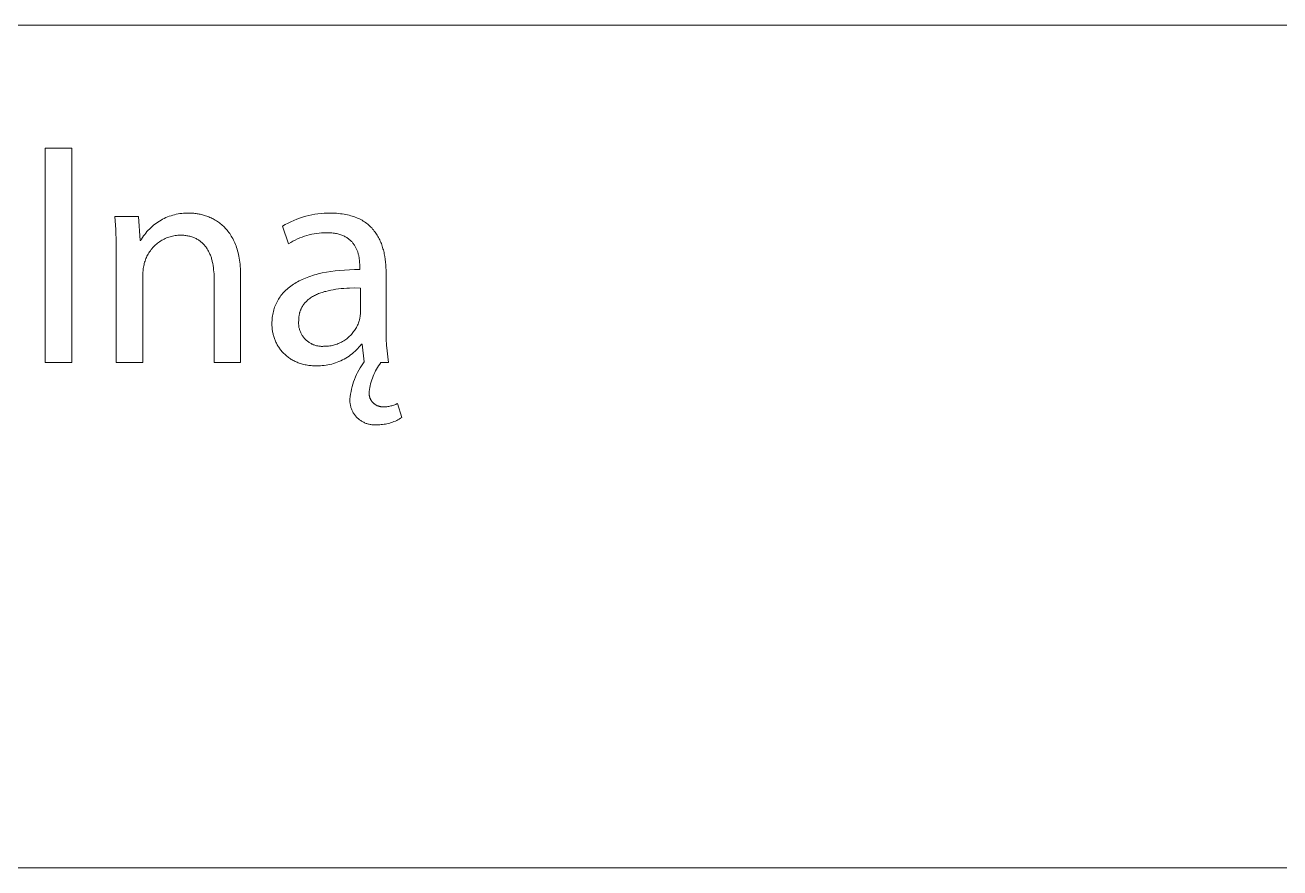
# Model space of a CAD drawing. Header units: millimetres. Extents: x -962 to 3068, y -237 to 2578.
# Drawn here: x 2732.4 to 2900.1, y -237.3 to -124.7 of the extents above; entities that cross this region are included whole.
import ezdxf

# ---------------------------------------------------------------- set-up
doc = ezdxf.new("R2010")
doc.units = ezdxf.units.MM
doc.header["$MEASUREMENT"] = 0
doc.layers.add('Domyślny', color=7, linetype='Continuous', true_color=0x000000)

msp = doc.modelspace()

# ---------------------------------------------------------------- linework, layer by layer
at = {"layer": 'Domyślny', "color": 18, "lineweight": 15, "true_color": 0x000000}
for p, q in [((1544.74, -124.69), (3063.98, -124.69)), ((2735.09, -141.14), (2738.63, -141.14)), ((2735.09, -169.79), (2735.09, -141.14)), ((2738.63, -141.14), (2738.63, -169.79)), ((2744.52, -152.02), (2744.41, -150.26)), ((2744.41, -150.26), (2747.57, -150.26)), ((2747.57, -150.26), (2747.77, -153.49)), ((2750.15, -151.01), (2750.36, -150.88)), ((2750.36, -150.88), (2750.57, -150.75)), ((2750.57, -150.75), (2750.78, -150.63)), ((2750.78, -150.63), (2751, -150.52)), ((2751, -150.52), (2751.22, -150.42)), ((2751.22, -150.42), (2751.44, -150.33)), ((2751.44, -150.33), (2751.67, -150.24)), ((2751.67, -150.24), (2751.9, -150.16)), ((2751.9, -150.16), (2752.14, -150.09)), ((2752.14, -150.09), (2752.37, -150.03)), ((2752.37, -150.03), (2752.61, -149.97)), ((2752.61, -149.97), (2752.85, -149.92)), ((2752.85, -149.92), (2753.09, -149.88)), ((2753.09, -149.88), (2753.33, -149.85)), ((2753.33, -149.85), (2753.57, -149.83)), ((2753.57, -149.83), (2753.82, -149.82)), ((2753.82, -149.82), (2754.06, -149.81)), ((2754.06, -149.81), (2754.31, -149.81)), ((2754.31, -149.81), (2754.43, -149.81)), ((2754.43, -149.81), (2754.56, -149.82)), ((2754.56, -149.82), (2754.7, -149.82)), ((2754.7, -149.82), (2754.83, -149.83)), ((2754.83, -149.83), (2754.97, -149.84)), ((2754.97, -149.84), (2755.1, -149.86)), ((2755.1, -149.86), (2755.24, -149.88)), ((2755.24, -149.88), (2755.38, -149.9)), ((2755.38, -149.9), (2755.52, -149.92)), ((2755.52, -149.92), (2755.66, -149.94)), ((2755.66, -149.94), (2755.81, -149.97)), ((2755.81, -149.97), (2755.95, -150.01)), ((2755.95, -150.01), (2756.09, -150.04)), ((2756.09, -150.04), (2756.24, -150.08)), ((2756.24, -150.08), (2756.38, -150.12)), ((2756.38, -150.12), (2756.53, -150.17)), ((2756.53, -150.17), (2756.67, -150.22)), ((2756.67, -150.22), (2756.82, -150.27)), ((2756.82, -150.27), (2756.96, -150.33)), ((2756.96, -150.33), (2757.11, -150.39)), ((2757.11, -150.39), (2757.25, -150.46)), ((2757.25, -150.46), (2757.39, -150.53)), ((2757.39, -150.53), (2757.54, -150.6)), ((2757.54, -150.6), (2757.68, -150.68)), ((2757.68, -150.68), (2757.82, -150.76)), ((2757.82, -150.76), (2757.96, -150.85)), ((2757.96, -150.85), (2758.1, -150.94)), ((2767.92, -150.96), (2768.31, -150.79)), ((2768.31, -150.79), (2768.7, -150.63)), ((2768.7, -150.63), (2769.09, -150.48)), ((2769.09, -150.48), (2769.49, -150.35)), ((2769.49, -150.35), (2769.9, -150.24)), ((2769.9, -150.24), (2770.3, -150.13)), ((2770.3, -150.13), (2770.71, -150.05)), ((2770.71, -150.05), (2771.13, -149.97)), ((2771.13, -149.97), (2771.54, -149.91)), ((2771.54, -149.91), (2771.96, -149.87)), ((2771.96, -149.87), (2772.38, -149.84)), ((2772.38, -149.84), (2772.8, -149.82)), ((2772.8, -149.82), (2773.22, -149.82)), ((2773.22, -149.82), (2773.5, -149.82)), ((2773.5, -149.82), (2773.77, -149.83)), ((2773.77, -149.83), (2774.03, -149.84)), ((2774.03, -149.84), (2774.29, -149.86)), ((2774.29, -149.86), (2774.54, -149.89)), ((2774.54, -149.89), (2774.79, -149.92)), ((2774.79, -149.92), (2775.02, -149.96)), ((2775.02, -149.96), (2775.26, -150)), ((2775.26, -150), (2775.48, -150.05)), ((2775.48, -150.05), (2775.7, -150.1)), ((2775.7, -150.1), (2775.92, -150.16)), ((2775.92, -150.16), (2776.13, -150.22)), ((2776.13, -150.22), (2776.33, -150.29)), ((2776.33, -150.29), (2776.53, -150.36)), ((2776.53, -150.36), (2776.72, -150.43)), ((2776.72, -150.43), (2776.9, -150.52)), ((2776.9, -150.52), (2777.08, -150.6)), ((2777.08, -150.6), (2777.26, -150.69)), ((2777.26, -150.69), (2777.43, -150.78)), ((2777.43, -150.78), (2777.59, -150.88)), ((2777.59, -150.88), (2777.75, -150.98)), ((2744.57, -153.79), (2744.52, -152.02)), ((2748.38, -152.67), (2748.53, -152.48)), ((2748.53, -152.48), (2748.69, -152.29)), ((2748.69, -152.29), (2748.85, -152.11)), ((2748.85, -152.11), (2749.02, -151.94)), ((2749.02, -151.94), (2749.2, -151.77)), ((2749.2, -151.77), (2749.38, -151.6)), ((2749.38, -151.6), (2749.56, -151.44)), ((2749.56, -151.44), (2749.75, -151.29)), ((2749.75, -151.29), (2749.95, -151.15)), ((2749.95, -151.15), (2750.15, -151.01)), ((2758.1, -150.94), (2758.24, -151.03)), ((2758.24, -151.03), (2758.37, -151.13)), ((2758.37, -151.13), (2758.51, -151.24)), ((2758.51, -151.24), (2758.64, -151.35)), ((2758.64, -151.35), (2758.77, -151.46)), ((2758.77, -151.46), (2758.9, -151.58)), ((2758.9, -151.58), (2759.03, -151.7)), ((2759.03, -151.7), (2759.15, -151.83)), ((2759.15, -151.83), (2759.27, -151.97)), ((2759.27, -151.97), (2759.39, -152.1)), ((2759.39, -152.1), (2759.51, -152.25)), ((2759.51, -152.25), (2759.62, -152.4)), ((2759.62, -152.4), (2759.74, -152.55)), ((2759.74, -152.55), (2759.84, -152.72)), ((2766.81, -151.55), (2767.17, -151.34)), ((2767.61, -153.9), (2766.81, -151.55)), ((2767.17, -151.34), (2767.54, -151.14)), ((2767.54, -151.14), (2767.92, -150.96)), ((2771.03, -152.59), (2770.71, -152.65)), ((2771.36, -152.53), (2771.03, -152.59)), ((2771.7, -152.49), (2771.36, -152.53)), ((2772.03, -152.46), (2771.7, -152.49)), ((2772.36, -152.44), (2772.03, -152.46)), ((2772.7, -152.43), (2772.36, -152.44)), ((2772.88, -152.44), (2772.7, -152.43)), ((2773.06, -152.44), (2772.88, -152.44)), ((2773.24, -152.45), (2773.06, -152.44)), ((2773.41, -152.47), (2773.24, -152.45)), ((2773.57, -152.49), (2773.41, -152.47)), ((2773.73, -152.51), (2773.57, -152.49)), ((2773.88, -152.53), (2773.73, -152.51)), ((2774.03, -152.56), (2773.88, -152.53)), ((2774.18, -152.59), (2774.03, -152.56)), ((2774.32, -152.63), (2774.18, -152.59)), ((2777.75, -150.98), (2777.9, -151.09)), ((2777.9, -151.09), (2778.05, -151.2)), ((2778.05, -151.2), (2778.2, -151.31)), ((2778.2, -151.31), (2778.33, -151.43)), ((2778.33, -151.43), (2778.47, -151.55)), ((2778.47, -151.55), (2778.6, -151.68)), ((2778.6, -151.68), (2778.72, -151.8)), ((2778.72, -151.8), (2778.84, -151.94)), ((2778.84, -151.94), (2778.96, -152.07)), ((2778.96, -152.07), (2779.07, -152.21)), ((2779.07, -152.21), (2779.17, -152.35)), ((2779.17, -152.35), (2779.28, -152.49)), ((2779.28, -152.49), (2779.37, -152.64)), ((2744.58, -155.56), (2744.57, -153.79)), ((2747.77, -153.49), (2747.85, -153.49)), ((2747.85, -153.49), (2747.97, -153.28)), ((2747.97, -153.28), (2748.1, -153.07)), ((2748.1, -153.07), (2748.24, -152.87)), ((2748.24, -152.87), (2748.38, -152.67)), ((2749.7, -154.18), (2749.58, -154.31)), ((2749.83, -154.07), (2749.7, -154.18)), ((2749.96, -153.95), (2749.83, -154.07)), ((2750.1, -153.84), (2749.96, -153.95)), ((2750.23, -153.74), (2750.1, -153.84)), ((2750.38, -153.64), (2750.23, -153.74)), ((2750.52, -153.54), (2750.38, -153.64)), ((2750.67, -153.45), (2750.52, -153.54)), ((2750.82, -153.37), (2750.67, -153.45)), ((2750.98, -153.29), (2750.82, -153.37)), ((2751.13, -153.21), (2750.98, -153.29)), ((2751.29, -153.14), (2751.13, -153.21)), ((2751.45, -153.08), (2751.29, -153.14)), ((2751.62, -153.02), (2751.45, -153.08)), ((2751.78, -152.97), (2751.62, -153.02)), ((2751.95, -152.93), (2751.78, -152.97)), ((2752.12, -152.88), (2751.95, -152.93)), ((2752.29, -152.85), (2752.12, -152.88)), ((2752.46, -152.82), (2752.29, -152.85)), ((2752.63, -152.8), (2752.46, -152.82)), ((2752.8, -152.78), (2752.63, -152.8)), ((2752.98, -152.77), (2752.8, -152.78)), ((2753.15, -152.77), (2752.98, -152.77)), ((2753.31, -152.77), (2753.15, -152.77)), ((2753.46, -152.77), (2753.31, -152.77)), ((2753.61, -152.78), (2753.46, -152.77)), ((2753.75, -152.8), (2753.61, -152.78)), ((2753.89, -152.81), (2753.75, -152.8)), ((2754.03, -152.83), (2753.89, -152.81)), ((2754.17, -152.86), (2754.03, -152.83)), ((2754.3, -152.88), (2754.17, -152.86)), ((2754.43, -152.91), (2754.3, -152.88)), ((2754.56, -152.95), (2754.43, -152.91)), ((2754.68, -152.99), (2754.56, -152.95)), ((2754.8, -153.03), (2754.68, -152.99)), ((2754.92, -153.07), (2754.8, -153.03)), ((2755.04, -153.12), (2754.92, -153.07)), ((2755.15, -153.17), (2755.04, -153.12)), ((2755.26, -153.22), (2755.15, -153.17)), ((2755.37, -153.28), (2755.26, -153.22)), ((2755.47, -153.34), (2755.37, -153.28)), ((2755.57, -153.4), (2755.47, -153.34)), ((2755.67, -153.47), (2755.57, -153.4)), ((2755.77, -153.54), (2755.67, -153.47)), ((2755.86, -153.61), (2755.77, -153.54)), ((2755.95, -153.68), (2755.86, -153.61)), ((2756.04, -153.76), (2755.95, -153.68)), ((2756.13, -153.84), (2756.04, -153.76)), ((2756.21, -153.92), (2756.13, -153.84)), ((2756.29, -154.01), (2756.21, -153.92)), ((2756.37, -154.09), (2756.29, -154.01)), ((2756.44, -154.18), (2756.37, -154.09)), ((2756.52, -154.28), (2756.44, -154.18)), ((2756.59, -154.37), (2756.52, -154.28)), ((2759.84, -152.72), (2759.95, -152.88)), ((2759.95, -152.88), (2760.05, -153.05)), ((2760.05, -153.05), (2760.15, -153.23)), ((2760.15, -153.23), (2760.24, -153.42)), ((2760.24, -153.42), (2760.34, -153.61)), ((2760.34, -153.61), (2760.42, -153.8)), ((2760.42, -153.8), (2760.51, -154)), ((2760.51, -154), (2760.59, -154.21)), ((2760.59, -154.21), (2760.66, -154.42)), ((2767.9, -153.73), (2767.61, -153.9)), ((2768.19, -153.56), (2767.9, -153.73)), ((2768.49, -153.41), (2768.19, -153.56)), ((2768.8, -153.27), (2768.49, -153.41)), ((2769.11, -153.14), (2768.8, -153.27)), ((2769.42, -153.02), (2769.11, -153.14)), ((2769.74, -152.91), (2769.42, -153.02)), ((2770.06, -152.81), (2769.74, -152.91)), ((2770.38, -152.73), (2770.06, -152.81)), ((2770.71, -152.65), (2770.38, -152.73)), ((2774.46, -152.67), (2774.32, -152.63)), ((2774.59, -152.71), (2774.46, -152.67)), ((2774.72, -152.76), (2774.59, -152.71)), ((2774.84, -152.81), (2774.72, -152.76)), ((2774.96, -152.86), (2774.84, -152.81)), ((2775.07, -152.91), (2774.96, -152.86)), ((2775.18, -152.97), (2775.07, -152.91)), ((2775.29, -153.03), (2775.18, -152.97)), ((2775.39, -153.09), (2775.29, -153.03)), ((2775.49, -153.16), (2775.39, -153.09)), ((2775.59, -153.23), (2775.49, -153.16)), ((2775.68, -153.3), (2775.59, -153.23)), ((2775.77, -153.37), (2775.68, -153.3)), ((2775.85, -153.44), (2775.77, -153.37)), ((2775.93, -153.52), (2775.85, -153.44)), ((2776.01, -153.59), (2775.93, -153.52)), ((2776.09, -153.67), (2776.01, -153.59)), ((2776.16, -153.75), (2776.09, -153.67)), ((2776.22, -153.84), (2776.16, -153.75)), ((2776.29, -153.92), (2776.22, -153.84)), ((2776.35, -154), (2776.29, -153.92)), ((2776.41, -154.09), (2776.35, -154)), ((2776.46, -154.18), (2776.41, -154.09)), ((2776.52, -154.27), (2776.46, -154.18)), ((2776.57, -154.36), (2776.52, -154.27)), ((2779.37, -152.64), (2779.47, -152.78)), ((2779.47, -152.78), (2779.56, -152.93)), ((2779.56, -152.93), (2779.64, -153.09)), ((2779.64, -153.09), (2779.72, -153.24)), ((2779.72, -153.24), (2779.8, -153.4)), ((2779.8, -153.4), (2779.87, -153.56)), ((2779.87, -153.56), (2779.94, -153.73)), ((2779.94, -153.73), (2780.01, -153.89)), ((2780.01, -153.89), (2780.07, -154.06)), ((2780.07, -154.06), (2780.13, -154.22)), ((2780.13, -154.22), (2780.18, -154.39)), ((2744.58, -169.8), (2744.58, -155.56)), ((2748.55, -155.9), (2748.48, -156.06)), ((2748.61, -155.74), (2748.55, -155.9)), ((2748.69, -155.58), (2748.61, -155.74)), ((2748.77, -155.43), (2748.69, -155.58)), ((2748.85, -155.28), (2748.77, -155.43)), ((2748.94, -155.13), (2748.85, -155.28)), ((2749.04, -154.98), (2748.94, -155.13)), ((2749.14, -154.84), (2749.04, -154.98)), ((2749.24, -154.7), (2749.14, -154.84)), ((2749.35, -154.57), (2749.24, -154.7)), ((2749.46, -154.43), (2749.35, -154.57)), ((2749.58, -154.31), (2749.46, -154.43)), ((2756.65, -154.47), (2756.59, -154.37)), ((2756.72, -154.57), (2756.65, -154.47)), ((2756.78, -154.67), (2756.72, -154.57)), ((2756.84, -154.77), (2756.78, -154.67)), ((2756.9, -154.88), (2756.84, -154.77)), ((2756.96, -154.99), (2756.9, -154.88)), ((2757.01, -155.1), (2756.96, -154.99)), ((2757.06, -155.21), (2757.01, -155.1)), ((2757.11, -155.32), (2757.06, -155.21)), ((2757.16, -155.44), (2757.11, -155.32)), ((2757.2, -155.56), (2757.16, -155.44)), ((2757.25, -155.68), (2757.2, -155.56)), ((2757.29, -155.8), (2757.25, -155.68)), ((2757.32, -155.92), (2757.29, -155.8)), ((2757.36, -156.05), (2757.32, -155.92)), ((2760.66, -154.42), (2760.73, -154.64)), ((2760.73, -154.64), (2760.8, -154.87)), ((2760.8, -154.87), (2760.86, -155.11)), ((2760.86, -155.11), (2760.92, -155.34)), ((2760.92, -155.34), (2760.97, -155.59)), ((2760.97, -155.59), (2761.02, -155.84)), ((2761.02, -155.84), (2761.06, -156.1)), ((2776.61, -154.45), (2776.57, -154.36)), ((2776.66, -154.54), (2776.61, -154.45)), ((2776.7, -154.63), (2776.66, -154.54)), ((2776.74, -154.72), (2776.7, -154.63)), ((2776.78, -154.82), (2776.74, -154.72)), ((2776.81, -154.91), (2776.78, -154.82)), ((2776.85, -155.01), (2776.81, -154.91)), ((2776.88, -155.1), (2776.85, -155.01)), ((2776.9, -155.19), (2776.88, -155.1)), ((2776.93, -155.29), (2776.9, -155.19)), ((2776.95, -155.38), (2776.93, -155.29)), ((2776.98, -155.48), (2776.95, -155.38)), ((2777, -155.57), (2776.98, -155.48)), ((2777.03, -155.76), (2777, -155.57)), ((2777.06, -155.94), (2777.03, -155.76)), ((2777.08, -156.12), (2777.06, -155.94)), ((2780.18, -154.39), (2780.23, -154.57)), ((2780.23, -154.57), (2780.28, -154.74)), ((2780.28, -154.74), (2780.32, -154.91)), ((2780.32, -154.91), (2780.37, -155.09)), ((2780.37, -155.09), (2780.4, -155.27)), ((2780.4, -155.27), (2780.44, -155.44)), ((2780.44, -155.44), (2780.47, -155.62)), ((2780.47, -155.62), (2780.53, -155.98)), ((2748.16, -157.55), (2748.15, -157.72)), ((2748.17, -157.38), (2748.16, -157.55)), ((2748.19, -157.21), (2748.17, -157.38)), ((2748.22, -157.05), (2748.19, -157.21)), ((2748.25, -156.88), (2748.22, -157.05)), ((2748.29, -156.71), (2748.25, -156.88)), ((2748.33, -156.55), (2748.29, -156.71)), ((2748.37, -156.39), (2748.33, -156.55)), ((2748.43, -156.22), (2748.37, -156.39)), ((2748.48, -156.06), (2748.43, -156.22)), ((2757.39, -156.18), (2757.36, -156.05)), ((2757.42, -156.3), (2757.39, -156.18)), ((2757.48, -156.57), (2757.42, -156.3)), ((2757.53, -156.83), (2757.48, -156.57)), ((2757.57, -157.11), (2757.53, -156.83)), ((2757.6, -157.38), (2757.57, -157.11)), ((2757.63, -157.67), (2757.6, -157.38)), ((2761.06, -156.1), (2761.1, -156.37)), ((2761.1, -156.37), (2761.13, -156.64)), ((2761.13, -156.64), (2761.16, -156.93)), ((2761.16, -156.93), (2761.18, -157.21)), ((2761.18, -157.21), (2761.19, -157.51)), ((2761.19, -157.51), (2761.2, -157.81)), ((2772.67, -157.71), (2773.25, -157.61)), ((2773.25, -157.61), (2773.85, -157.53)), ((2773.85, -157.53), (2774.46, -157.47)), ((2774.46, -157.47), (2775.1, -157.42)), ((2775.1, -157.42), (2775.76, -157.38)), ((2775.76, -157.38), (2776.43, -157.36)), ((2776.43, -157.36), (2777.13, -157.36)), ((2777.1, -156.3), (2777.08, -156.12)), ((2777.11, -156.47), (2777.1, -156.3)), ((2777.12, -156.64), (2777.11, -156.47)), ((2777.13, -156.8), (2777.12, -156.64)), ((2777.13, -156.96), (2777.13, -156.8)), ((2777.13, -157.36), (2777.13, -156.96)), ((2780.53, -155.98), (2780.57, -156.35)), ((2780.57, -156.35), (2780.6, -156.71)), ((2780.6, -156.71), (2780.63, -157.08)), ((2780.63, -157.08), (2780.64, -157.45)), ((2780.64, -157.45), (2780.64, -157.82)), ((2748.15, -157.72), (2748.14, -157.88)), ((2748.14, -157.88), (2748.15, -158.05)), ((2748.15, -158.05), (2748.15, -169.8)), ((2757.65, -157.95), (2757.63, -157.67)), ((2757.66, -158.24), (2757.65, -157.95)), ((2757.66, -158.54), (2757.66, -158.24)), ((2757.66, -169.8), (2757.66, -158.54)), ((2761.2, -157.81), (2761.2, -158.12)), ((2761.2, -158.12), (2761.2, -169.8)), ((2768.25, -159.33), (2768.43, -159.21)), ((2768.43, -159.21), (2768.62, -159.09)), ((2768.62, -159.09), (2768.82, -158.98)), ((2768.82, -158.98), (2769.02, -158.88)), ((2769.02, -158.88), (2769.23, -158.77)), ((2769.23, -158.77), (2769.44, -158.67)), ((2769.44, -158.67), (2769.65, -158.58)), ((2769.65, -158.58), (2769.88, -158.49)), ((2769.88, -158.49), (2770.1, -158.4)), ((2770.1, -158.4), (2770.34, -158.31)), ((2770.34, -158.31), (2770.58, -158.23)), ((2770.58, -158.23), (2770.82, -158.15)), ((2770.82, -158.15), (2771.07, -158.08)), ((2771.07, -158.08), (2771.32, -158.01)), ((2771.32, -158.01), (2771.58, -157.94)), ((2771.58, -157.94), (2772.12, -157.81)), ((2772.12, -157.81), (2772.67, -157.71)), ((2780.64, -157.82), (2780.64, -165.12)), ((2766.48, -161), (2766.59, -160.84)), ((2766.59, -160.84), (2766.71, -160.69)), ((2766.71, -160.69), (2766.84, -160.53)), ((2766.84, -160.53), (2766.98, -160.39)), ((2766.98, -160.39), (2767.12, -160.24)), ((2767.12, -160.24), (2767.26, -160.1)), ((2767.26, -160.1), (2767.41, -159.96)), ((2767.41, -159.96), (2767.57, -159.83)), ((2767.57, -159.83), (2767.73, -159.7)), ((2767.73, -159.7), (2767.9, -159.57)), ((2767.9, -159.57), (2768.07, -159.45)), ((2768.07, -159.45), (2768.25, -159.33)), ((2770.8, -160.98), (2770.67, -161.06)), ((2770.93, -160.91), (2770.8, -160.98)), ((2771.06, -160.83), (2770.93, -160.91)), ((2771.2, -160.76), (2771.06, -160.83)), ((2771.34, -160.7), (2771.2, -160.76)), ((2771.49, -160.63), (2771.34, -160.7)), ((2771.63, -160.57), (2771.49, -160.63)), ((2771.78, -160.52), (2771.63, -160.57)), ((2771.93, -160.46), (2771.78, -160.52)), ((2772.09, -160.41), (2771.93, -160.46)), ((2772.25, -160.36), (2772.09, -160.41)), ((2772.41, -160.31), (2772.25, -160.36)), ((2772.57, -160.27), (2772.41, -160.31)), ((2772.9, -160.18), (2772.57, -160.27)), ((2773.24, -160.11), (2772.9, -160.18)), ((2773.58, -160.05), (2773.24, -160.11)), ((2773.93, -159.99), (2773.58, -160.05)), ((2774.29, -159.95), (2773.93, -159.99)), ((2774.65, -159.91), (2774.29, -159.95)), ((2775.01, -159.88), (2774.65, -159.91)), ((2775.38, -159.86), (2775.01, -159.88)), ((2775.74, -159.84), (2775.38, -159.86)), ((2776.48, -159.82), (2775.74, -159.84)), ((2777.21, -159.83), (2776.48, -159.82)), ((2777.21, -163.21), (2777.21, -159.83)), ((2765.63, -162.76), (2765.69, -162.57)), ((2765.69, -162.57), (2765.75, -162.38)), ((2765.75, -162.38), (2765.82, -162.2)), ((2765.82, -162.2), (2765.9, -162.02)), ((2765.9, -162.02), (2765.98, -161.84)), ((2765.98, -161.84), (2766.07, -161.66)), ((2766.07, -161.66), (2766.16, -161.49)), ((2766.16, -161.49), (2766.26, -161.32)), ((2766.26, -161.32), (2766.37, -161.16)), ((2766.37, -161.16), (2766.48, -161)), ((2769.26, -162.66), (2769.23, -162.73)), ((2769.29, -162.59), (2769.26, -162.66)), ((2769.32, -162.53), (2769.29, -162.59)), ((2769.35, -162.46), (2769.32, -162.53)), ((2769.39, -162.4), (2769.35, -162.46)), ((2769.42, -162.34), (2769.39, -162.4)), ((2769.46, -162.28), (2769.42, -162.34)), ((2769.5, -162.21), (2769.46, -162.28)), ((2769.53, -162.15), (2769.5, -162.21)), ((2769.57, -162.1), (2769.53, -162.15)), ((2769.62, -162.04), (2769.57, -162.1)), ((2769.66, -161.98), (2769.62, -162.04)), ((2769.7, -161.92), (2769.66, -161.98)), ((2769.75, -161.87), (2769.7, -161.92)), ((2769.79, -161.81), (2769.75, -161.87)), ((2769.84, -161.76), (2769.79, -161.81)), ((2769.89, -161.71), (2769.84, -161.76)), ((2769.94, -161.66), (2769.89, -161.71)), ((2769.99, -161.61), (2769.94, -161.66)), ((2770.04, -161.56), (2769.99, -161.61)), ((2770.09, -161.51), (2770.04, -161.56)), ((2770.14, -161.46), (2770.09, -161.51)), ((2770.2, -161.41), (2770.14, -161.46)), ((2770.25, -161.36), (2770.2, -161.41)), ((2770.31, -161.32), (2770.25, -161.36)), ((2770.43, -161.23), (2770.31, -161.32)), ((2770.55, -161.14), (2770.43, -161.23)), ((2770.67, -161.06), (2770.55, -161.14)), ((2765.39, -164.4), (2765.4, -164.18)), ((2765.4, -164.18), (2765.41, -163.97)), ((2765.41, -163.97), (2765.43, -163.76)), ((2765.43, -163.76), (2765.46, -163.55)), ((2765.46, -163.55), (2765.5, -163.35)), ((2765.5, -163.35), (2765.54, -163.15)), ((2765.54, -163.15), (2765.58, -162.95)), ((2765.58, -162.95), (2765.63, -162.76)), ((2768.95, -164.33), (2768.94, -164.43)), ((2768.96, -164.22), (2768.95, -164.33)), ((2768.97, -163.87), (2768.96, -163.96)), ((2768.96, -163.96), (2768.96, -164.04)), ((2768.96, -164.04), (2768.96, -164.13)), ((2768.96, -164.13), (2768.96, -164.22)), ((2768.98, -163.79), (2768.97, -163.87)), ((2768.99, -163.62), (2768.98, -163.71)), ((2768.98, -163.71), (2768.98, -163.79)), ((2769.01, -163.54), (2768.99, -163.62)), ((2769.02, -163.46), (2769.01, -163.54)), ((2769.03, -163.39), (2769.02, -163.46)), ((2769.05, -163.31), (2769.03, -163.39)), ((2769.07, -163.23), (2769.05, -163.31)), ((2769.09, -163.16), (2769.07, -163.23)), ((2769.11, -163.08), (2769.09, -163.16)), ((2769.13, -163.01), (2769.11, -163.08)), ((2769.15, -162.94), (2769.13, -163.01)), ((2769.18, -162.87), (2769.15, -162.94)), ((2769.2, -162.8), (2769.18, -162.87)), ((2769.23, -162.73), (2769.2, -162.8)), ((2776.95, -164.49), (2777.01, -164.34)), ((2777.01, -164.34), (2777.04, -164.23)), ((2777.04, -164.23), (2777.08, -164.12)), ((2777.08, -164.12), (2777.11, -164.01)), ((2777.11, -164.01), (2777.13, -163.9)), ((2777.13, -163.9), (2777.15, -163.78)), ((2777.15, -163.78), (2777.17, -163.67)), ((2777.17, -163.67), (2777.19, -163.55)), ((2777.19, -163.55), (2777.2, -163.44)), ((2777.2, -163.44), (2777.21, -163.33)), ((2777.21, -163.33), (2777.21, -163.21)), ((2765.39, -164.62), (2765.39, -164.4)), ((2765.39, -164.75), (2765.39, -164.62)), ((2765.39, -164.89), (2765.39, -164.75)), ((2765.4, -165.02), (2765.39, -164.89)), ((2765.41, -165.15), (2765.4, -165.02)), ((2765.42, -165.28), (2765.41, -165.15)), ((2765.44, -165.41), (2765.42, -165.28)), ((2765.46, -165.54), (2765.44, -165.41)), ((2765.48, -165.67), (2765.46, -165.54)), ((2765.51, -165.8), (2765.48, -165.67)), ((2765.53, -165.93), (2765.51, -165.8)), ((2765.56, -166.06), (2765.53, -165.93)), ((2768.94, -164.43), (2768.94, -164.54)), ((2768.94, -164.54), (2768.95, -164.65)), ((2768.95, -164.65), (2768.96, -164.76)), ((2768.96, -164.76), (2768.97, -164.86)), ((2768.97, -164.86), (2768.98, -164.97)), ((2768.98, -164.97), (2769, -165.08)), ((2769, -165.08), (2769.02, -165.18)), ((2769.02, -165.18), (2769.05, -165.29)), ((2769.05, -165.29), (2769.08, -165.39)), ((2769.08, -165.39), (2769.11, -165.5)), ((2769.11, -165.5), (2769.15, -165.6)), ((2769.15, -165.6), (2769.19, -165.7)), ((2769.19, -165.7), (2769.23, -165.8)), ((2769.23, -165.8), (2769.28, -165.89)), ((2769.28, -165.89), (2769.33, -165.99)), ((2769.33, -165.99), (2769.39, -166.08)), ((2776, -166.04), (2776.11, -165.91)), ((2776.11, -165.91), (2776.21, -165.78)), ((2776.21, -165.78), (2776.31, -165.65)), ((2776.31, -165.65), (2776.41, -165.52)), ((2776.41, -165.52), (2776.5, -165.38)), ((2776.5, -165.38), (2776.59, -165.24)), ((2776.59, -165.24), (2776.67, -165.1)), ((2776.67, -165.1), (2776.75, -164.95)), ((2776.75, -164.95), (2776.82, -164.8)), ((2776.82, -164.8), (2776.89, -164.65)), ((2776.89, -164.65), (2776.95, -164.49)), ((2780.64, -165.12), (2780.64, -165.9)), ((2780.64, -165.9), (2780.66, -166.68)), ((2765.6, -166.19), (2765.56, -166.06)), ((2765.64, -166.32), (2765.6, -166.19)), ((2765.68, -166.44), (2765.64, -166.32)), ((2765.72, -166.57), (2765.68, -166.44)), ((2765.76, -166.69), (2765.72, -166.57)), ((2765.81, -166.81), (2765.76, -166.69)), ((2765.86, -166.94), (2765.81, -166.81)), ((2765.92, -167.06), (2765.86, -166.94)), ((2765.98, -167.18), (2765.92, -167.06)), ((2766.04, -167.29), (2765.98, -167.18)), ((2766.1, -167.41), (2766.04, -167.29)), ((2766.17, -167.53), (2766.1, -167.41)), ((2766.23, -167.64), (2766.17, -167.53)), ((2766.31, -167.75), (2766.23, -167.64)), ((2769.39, -166.08), (2769.44, -166.18)), ((2769.44, -166.18), (2769.5, -166.27)), ((2769.5, -166.27), (2769.57, -166.35)), ((2769.57, -166.35), (2769.63, -166.44)), ((2769.63, -166.44), (2769.7, -166.52)), ((2769.7, -166.52), (2769.77, -166.6)), ((2769.77, -166.6), (2769.85, -166.68)), ((2769.85, -166.68), (2769.92, -166.76)), ((2769.92, -166.76), (2770, -166.83)), ((2770, -166.83), (2770.09, -166.9)), ((2770.09, -166.9), (2770.17, -166.97)), ((2770.17, -166.97), (2770.26, -167.03)), ((2770.26, -167.03), (2770.35, -167.09)), ((2770.35, -167.09), (2770.44, -167.15)), ((2770.44, -167.15), (2770.53, -167.21)), ((2770.53, -167.21), (2770.63, -167.26)), ((2770.63, -167.26), (2770.72, -167.31)), ((2770.72, -167.31), (2770.82, -167.35)), ((2770.82, -167.35), (2770.92, -167.4)), ((2770.92, -167.4), (2771.02, -167.43)), ((2771.02, -167.43), (2771.12, -167.47)), ((2771.12, -167.47), (2771.23, -167.5)), ((2771.23, -167.5), (2771.33, -167.53)), ((2771.33, -167.53), (2771.44, -167.55)), ((2771.44, -167.55), (2771.54, -167.57)), ((2771.54, -167.57), (2771.65, -167.59)), ((2771.65, -167.59), (2771.76, -167.6)), ((2771.76, -167.6), (2771.86, -167.61)), ((2771.86, -167.61), (2771.97, -167.62)), ((2771.97, -167.62), (2772.08, -167.62)), ((2772.08, -167.62), (2772.19, -167.62)), ((2772.19, -167.62), (2772.3, -167.61)), ((2772.3, -167.61), (2772.46, -167.61)), ((2772.46, -167.61), (2772.63, -167.61)), ((2772.63, -167.61), (2772.79, -167.6)), ((2772.79, -167.6), (2772.96, -167.58)), ((2772.96, -167.58), (2773.12, -167.56)), ((2773.12, -167.56), (2773.29, -167.53)), ((2773.29, -167.53), (2773.45, -167.5)), ((2773.45, -167.5), (2773.61, -167.46)), ((2773.61, -167.46), (2773.77, -167.42)), ((2773.77, -167.42), (2773.93, -167.37)), ((2773.93, -167.37), (2774.09, -167.32)), ((2774.09, -167.32), (2774.24, -167.26)), ((2774.24, -167.26), (2774.39, -167.19)), ((2774.39, -167.19), (2774.54, -167.12)), ((2774.54, -167.12), (2774.69, -167.05)), ((2774.69, -167.05), (2774.84, -166.97)), ((2774.84, -166.97), (2774.98, -166.88)), ((2774.98, -166.88), (2775.12, -166.79)), ((2775.12, -166.79), (2775.26, -166.7)), ((2775.26, -166.7), (2775.39, -166.6)), ((2775.39, -166.6), (2775.52, -166.49)), ((2775.52, -166.49), (2775.64, -166.39)), ((2775.64, -166.39), (2775.77, -166.27)), ((2775.77, -166.27), (2775.88, -166.16)), ((2775.88, -166.16), (2776, -166.04)), ((2777.19, -167.53), (2777.02, -167.73)), ((2777.34, -167.33), (2777.19, -167.53)), ((2777.46, -167.33), (2777.34, -167.33)), ((2777.73, -169.67), (2777.46, -167.33)), ((2780.66, -166.68), (2780.7, -167.46)), ((2780.7, -167.46), (2780.77, -168.24)), ((2766.38, -167.86), (2766.31, -167.75)), ((2766.46, -167.97), (2766.38, -167.86)), ((2766.54, -168.08), (2766.46, -167.97)), ((2766.62, -168.18), (2766.54, -168.08)), ((2766.71, -168.29), (2766.62, -168.18)), ((2766.8, -168.39), (2766.71, -168.29)), ((2766.89, -168.49), (2766.8, -168.39)), ((2766.99, -168.58), (2766.89, -168.49)), ((2767.09, -168.68), (2766.99, -168.58)), ((2767.19, -168.77), (2767.09, -168.68)), ((2767.29, -168.86), (2767.19, -168.77)), ((2767.4, -168.95), (2767.29, -168.86)), ((2767.51, -169.04), (2767.4, -168.95)), ((2767.62, -169.12), (2767.51, -169.04)), ((2767.73, -169.2), (2767.62, -169.12)), ((2767.85, -169.28), (2767.73, -169.2)), ((2767.97, -169.36), (2767.85, -169.28)), ((2768.1, -169.43), (2767.97, -169.36)), ((2775.04, -169.32), (2774.81, -169.44)), ((2775.26, -169.19), (2775.04, -169.32)), ((2775.48, -169.06), (2775.26, -169.19)), ((2775.69, -168.92), (2775.48, -169.06)), ((2775.9, -168.77), (2775.69, -168.92)), ((2776.1, -168.61), (2775.9, -168.77)), ((2776.3, -168.45), (2776.1, -168.61)), ((2776.49, -168.28), (2776.3, -168.45)), ((2776.67, -168.1), (2776.49, -168.28)), ((2776.85, -167.92), (2776.67, -168.1)), ((2777.02, -167.73), (2776.85, -167.92)), ((2780.77, -168.24), (2780.86, -169.01)), ((2780.86, -169.01), (2780.97, -169.79)), ((2738.63, -169.79), (2735.09, -169.79)), ((2748.15, -169.8), (2744.58, -169.8)), ((2761.2, -169.8), (2757.66, -169.8)), ((2768.22, -169.5), (2768.1, -169.43)), ((2768.35, -169.57), (2768.22, -169.5)), ((2768.49, -169.63), (2768.35, -169.57)), ((2768.62, -169.69), (2768.49, -169.63)), ((2768.76, -169.75), (2768.62, -169.69)), ((2768.9, -169.81), (2768.76, -169.75)), ((2769.04, -169.86), (2768.9, -169.81)), ((2769.19, -169.91), (2769.04, -169.86)), ((2769.34, -169.95), (2769.19, -169.91)), ((2769.49, -170), (2769.34, -169.95)), ((2769.65, -170.04), (2769.49, -170)), ((2769.81, -170.07), (2769.65, -170.04)), ((2769.97, -170.1), (2769.81, -170.07)), ((2770.13, -170.13), (2769.97, -170.1)), ((2770.3, -170.16), (2770.13, -170.13)), ((2770.47, -170.18), (2770.3, -170.16)), ((2770.64, -170.2), (2770.47, -170.18)), ((2770.82, -170.21), (2770.64, -170.2)), ((2770.99, -170.22), (2770.82, -170.21)), ((2771.17, -170.23), (2770.99, -170.22)), ((2771.36, -170.23), (2771.17, -170.23)), ((2771.61, -170.23), (2771.36, -170.23)), ((2771.87, -170.22), (2771.61, -170.23)), ((2772.12, -170.2), (2771.87, -170.22)), ((2772.38, -170.18), (2772.12, -170.2)), ((2772.63, -170.14), (2772.38, -170.18)), ((2772.88, -170.1), (2772.63, -170.14)), ((2773.13, -170.05), (2772.88, -170.1)), ((2773.38, -169.99), (2773.13, -170.05)), ((2773.63, -169.92), (2773.38, -169.99)), ((2773.87, -169.84), (2773.63, -169.92)), ((2774.11, -169.75), (2773.87, -169.84)), ((2774.35, -169.66), (2774.11, -169.75)), ((2774.58, -169.55), (2774.35, -169.66)), ((2774.81, -169.44), (2774.58, -169.55)), ((2776.84, -171.1), (2777, -170.8)), ((2777, -170.8), (2777.16, -170.51)), ((2777.16, -170.51), (2777.34, -170.22)), ((2777.34, -170.22), (2777.53, -169.94)), ((2777.53, -169.94), (2777.73, -169.67)), ((2779.24, -170.9), (2779.12, -171.13)), ((2779.37, -170.66), (2779.24, -170.9)), ((2779.5, -170.44), (2779.37, -170.66)), ((2779.65, -170.22), (2779.5, -170.44)), ((2779.8, -170), (2779.65, -170.22)), ((2779.96, -169.79), (2779.8, -170)), ((2780.97, -169.79), (2779.96, -169.79)), ((2776.11, -172.99), (2776.2, -172.67)), ((2776.2, -172.67), (2776.31, -172.35)), ((2776.31, -172.35), (2776.42, -172.03)), ((2776.42, -172.03), (2776.55, -171.71)), ((2776.55, -171.71), (2776.69, -171.4)), ((2776.69, -171.4), (2776.84, -171.1)), ((2778.57, -172.62), (2778.51, -172.88)), ((2778.64, -172.37), (2778.57, -172.62)), ((2778.72, -172.11), (2778.64, -172.37)), ((2778.81, -171.86), (2778.72, -172.11)), ((2778.9, -171.62), (2778.81, -171.86)), ((2779.01, -171.37), (2778.9, -171.62)), ((2779.12, -171.13), (2779.01, -171.37)), ((2775.81, -174.66), (2775.85, -174.32)), ((2775.85, -174.32), (2775.9, -173.99)), ((2775.9, -173.99), (2775.96, -173.65)), ((2775.96, -173.65), (2776.03, -173.32)), ((2776.03, -173.32), (2776.11, -172.99)), ((2778.39, -173.67), (2778.38, -173.73)), ((2778.38, -173.73), (2778.38, -173.79)), ((2778.38, -173.79), (2778.38, -173.85)), ((2778.38, -173.85), (2778.38, -173.92)), ((2778.38, -173.92), (2778.38, -173.98)), ((2778.38, -173.98), (2778.38, -174.04)), ((2778.38, -174.04), (2778.39, -174.1)), ((2778.42, -173.4), (2778.39, -173.67)), ((2778.39, -174.1), (2778.4, -174.17)), ((2778.4, -174.17), (2778.41, -174.23)), ((2778.41, -174.23), (2778.42, -174.29)), ((2778.46, -173.14), (2778.42, -173.4)), ((2778.42, -174.29), (2778.44, -174.35)), ((2778.44, -174.35), (2778.45, -174.41)), ((2778.51, -172.88), (2778.46, -173.14)), ((2775.81, -174.77), (2775.81, -174.66)), ((2775.81, -174.88), (2775.81, -174.77)), ((2775.81, -175), (2775.81, -174.88)), ((2775.82, -175.11), (2775.81, -175)), ((2775.83, -175.22), (2775.82, -175.11)), ((2775.85, -175.33), (2775.83, -175.22)), ((2775.87, -175.44), (2775.85, -175.33)), ((2775.89, -175.55), (2775.87, -175.44)), ((2775.92, -175.66), (2775.89, -175.55)), ((2775.95, -175.77), (2775.92, -175.66)), ((2775.98, -175.88), (2775.95, -175.77)), ((2776.02, -175.98), (2775.98, -175.88)), ((2776.06, -176.09), (2776.02, -175.98)), ((2778.45, -174.41), (2778.47, -174.47)), ((2778.47, -174.47), (2778.49, -174.53)), ((2778.49, -174.53), (2778.52, -174.59)), ((2778.52, -174.59), (2778.54, -174.64)), ((2778.54, -174.64), (2778.57, -174.7)), ((2778.57, -174.7), (2778.6, -174.76)), ((2778.6, -174.76), (2778.63, -174.81)), ((2778.63, -174.81), (2778.66, -174.86)), ((2778.66, -174.86), (2778.7, -174.92)), ((2778.7, -174.92), (2778.74, -174.97)), ((2778.74, -174.97), (2778.77, -175.02)), ((2778.77, -175.02), (2778.81, -175.07)), ((2778.81, -175.07), (2778.86, -175.11)), ((2778.86, -175.11), (2778.9, -175.16)), ((2778.9, -175.16), (2778.94, -175.2)), ((2778.94, -175.2), (2778.99, -175.24)), ((2778.99, -175.24), (2779.04, -175.28)), ((2779.04, -175.28), (2779.09, -175.32)), ((2779.09, -175.32), (2779.14, -175.36)), ((2779.14, -175.36), (2779.19, -175.4)), ((2779.19, -175.4), (2779.24, -175.43)), ((2779.24, -175.43), (2779.3, -175.46)), ((2779.3, -175.46), (2779.35, -175.49)), ((2779.35, -175.49), (2779.41, -175.52)), ((2779.41, -175.52), (2779.46, -175.55)), ((2779.46, -175.55), (2779.52, -175.57)), ((2779.52, -175.57), (2779.58, -175.59)), ((2779.58, -175.59), (2779.64, -175.61)), ((2779.64, -175.61), (2779.7, -175.63)), ((2779.7, -175.63), (2779.76, -175.65)), ((2779.76, -175.65), (2779.82, -175.66)), ((2779.82, -175.66), (2779.88, -175.67)), ((2779.88, -175.67), (2779.95, -175.68)), ((2779.95, -175.68), (2780.01, -175.69)), ((2780.01, -175.69), (2780.07, -175.69)), ((2780.07, -175.69), (2780.13, -175.7)), ((2780.13, -175.7), (2780.2, -175.7)), ((2780.2, -175.7), (2780.26, -175.7)), ((2780.26, -175.7), (2780.32, -175.69)), ((2780.32, -175.69), (2780.46, -175.69)), ((2780.46, -175.69), (2780.6, -175.69)), ((2780.6, -175.69), (2780.73, -175.68)), ((2780.73, -175.68), (2780.87, -175.66)), ((2780.87, -175.66), (2781.01, -175.64)), ((2781.01, -175.64), (2781.14, -175.62)), ((2781.14, -175.62), (2781.27, -175.59)), ((2781.27, -175.59), (2781.41, -175.56)), ((2781.41, -175.56), (2781.54, -175.52)), ((2781.54, -175.52), (2781.67, -175.48)), ((2781.67, -175.48), (2781.8, -175.43)), ((2781.8, -175.43), (2781.93, -175.38)), ((2781.93, -175.38), (2782.05, -175.32)), ((2782.05, -175.32), (2782.17, -175.26)), ((2782.17, -175.26), (2782.74, -177.13)), ((2776.11, -176.19), (2776.06, -176.09)), ((2776.15, -176.29), (2776.11, -176.19)), ((2776.21, -176.39), (2776.15, -176.29)), ((2776.26, -176.49), (2776.21, -176.39)), ((2776.32, -176.59), (2776.26, -176.49)), ((2776.38, -176.68), (2776.32, -176.59)), ((2776.45, -176.77), (2776.38, -176.68)), ((2776.52, -176.86), (2776.45, -176.77)), ((2776.59, -176.95), (2776.52, -176.86)), ((2776.66, -177.03), (2776.59, -176.95)), ((2776.74, -177.12), (2776.66, -177.03)), ((2776.82, -177.2), (2776.74, -177.12)), ((2776.9, -177.27), (2776.82, -177.2)), ((2776.99, -177.35), (2776.9, -177.27)), ((2777.07, -177.42), (2776.99, -177.35)), ((2777.16, -177.48), (2777.07, -177.42)), ((2777.26, -177.55), (2777.16, -177.48)), ((2777.35, -177.61), (2777.26, -177.55)), ((2777.45, -177.67), (2777.35, -177.61)), ((2777.55, -177.72), (2777.45, -177.67)), ((2777.65, -177.77), (2777.55, -177.72)), ((2781.51, -177.74), (2781.33, -177.81)), ((2781.7, -177.67), (2781.51, -177.74)), ((2781.88, -177.6), (2781.7, -177.67)), ((2782.06, -177.52), (2781.88, -177.6)), ((2782.23, -177.43), (2782.06, -177.52)), ((2782.4, -177.33), (2782.23, -177.43)), ((2782.57, -177.23), (2782.4, -177.33)), ((2782.74, -177.13), (2782.57, -177.23)), ((2777.75, -177.82), (2777.65, -177.77)), ((2777.85, -177.87), (2777.75, -177.82)), ((2777.96, -177.91), (2777.85, -177.87)), ((2778.06, -177.94), (2777.96, -177.91)), ((2778.17, -177.98), (2778.06, -177.94)), ((2778.28, -178.01), (2778.17, -177.98)), ((2778.39, -178.03), (2778.28, -178.01)), ((2778.5, -178.06), (2778.39, -178.03)), ((2778.61, -178.07), (2778.5, -178.06)), ((2778.72, -178.09), (2778.61, -178.07)), ((2778.83, -178.1), (2778.72, -178.09)), ((2778.95, -178.11), (2778.83, -178.1)), ((2779.06, -178.11), (2778.95, -178.11)), ((2779.17, -178.11), (2779.06, -178.11)), ((2779.28, -178.1), (2779.17, -178.11)), ((2779.4, -178.09), (2779.28, -178.1)), ((2779.59, -178.09), (2779.4, -178.09)), ((2779.79, -178.09), (2779.59, -178.09)), ((2779.98, -178.08), (2779.79, -178.09)), ((2780.18, -178.06), (2779.98, -178.08)), ((2780.37, -178.03), (2780.18, -178.06)), ((2780.57, -178), (2780.37, -178.03)), ((2780.76, -177.96), (2780.57, -178)), ((2780.95, -177.92), (2780.76, -177.96)), ((2781.14, -177.87), (2780.95, -177.92)), ((2781.33, -177.81), (2781.14, -177.87)), ((3063.98, -237.31), (-962.43, -237.31)), ((3063.98, -237.31), (1544.75, -237.31))]:
    msp.add_line(p, q, dxfattribs=at)

doc.saveas('drawing.dxf')
